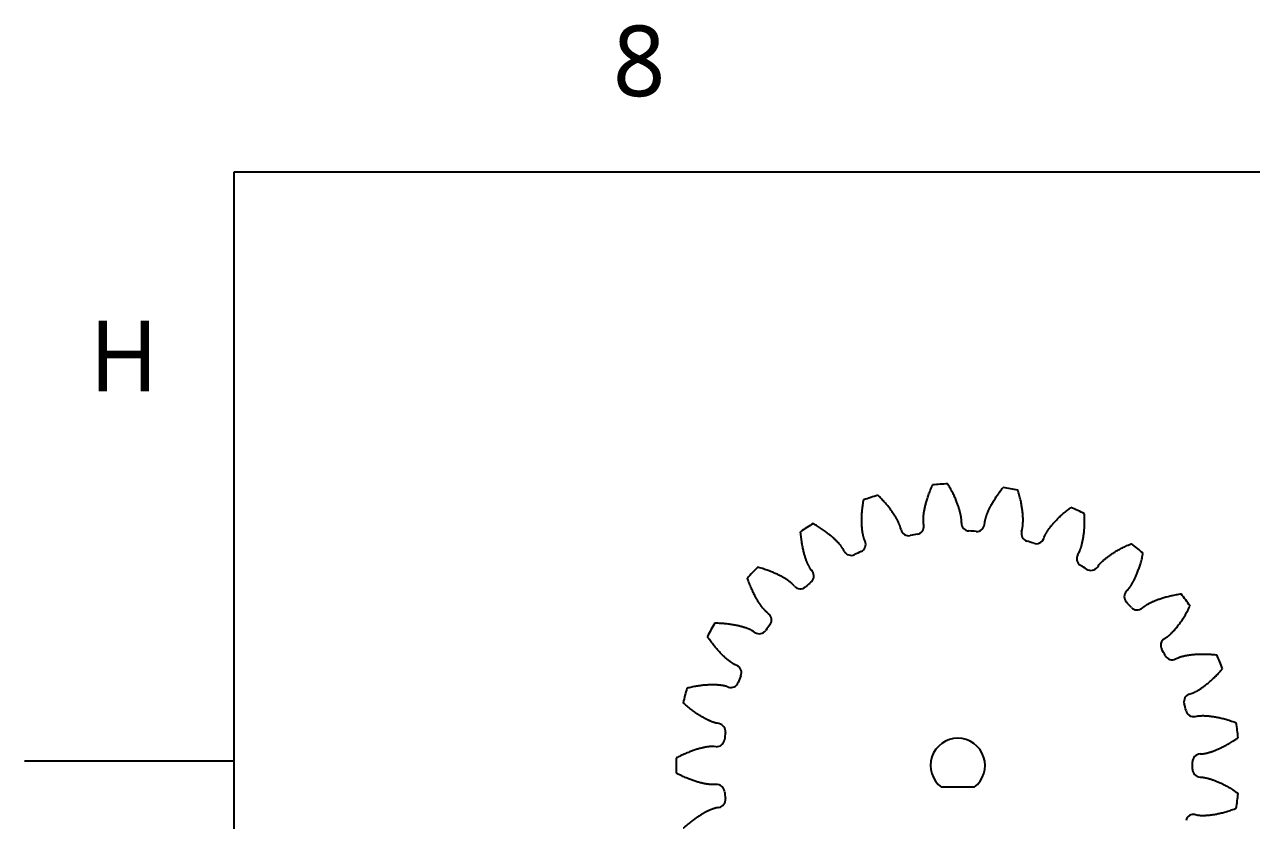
# Model space of a CAD drawing. Extents: x 0.1 to 34, y 0 to 22.
# Drawn here: x 0.075 to 4.242, y 19.048 to 21.75 of the extents above; entities that cross this region are included whole.
import ezdxf

# ---------------------------------------------------------------- set-up
doc = ezdxf.new("R2010")
doc.units = 0
doc.header["$LTSCALE"] = 0.5
doc.header["$MEASUREMENT"] = 0
for name, color, linetype in [('BORDER_FRAME', 7, 'CONTINUOUS'), ('BORDER_ZONES', 7, 'CONTINUOUS'), ('VISIBLE', 7, 'CONTINUOUS')]:
    doc.layers.add(name, color=color, linetype=linetype)
doc.styles.add('ONSHAPE-STANDARD', font='NotoSans-Regular.ttf')

msp = doc.modelspace()

# ---------------------------------------------------------------- linework, layer by layer
at = {"layer": 'BORDER_FRAME'}
for p, q in [((0.7875, 0.75), (0.7875, 21.25)), ((0.7875, 21.25), (33.2875, 21.25))]:
    msp.add_line(p, q, dxfattribs=at)
at = {"layer": 'BORDER_ZONES'}
msp.add_line((0.7875, 19.25), (0.075, 19.25), dxfattribs=at)
at = {"layer": 'VISIBLE'}
msp.add_line((3.3002, 19.1607), (3.1892, 19.1607), dxfattribs=at)
for centre, radius, start, end in [((3.2447, 19.2347), 0.9567, 92.0729, 95.1271), ((3.2447, 19.2347), 0.9567, 77.6729, 80.7271), ((3.2447, 19.2347), 0.9567, 106.4729, 109.5271), ((3.2447, 19.2347), 0.9567, 63.2729, 66.3271), ((3.2447, 19.2347), 0.9567, 120.8729, 123.9271), ((3.1027, 20.0465), 0.0268, 279.922, 8.0461), ((3.2838, 20.0579), 0.0268, 179.1539, 267.278), ((3.309, 20.0563), 0.0268, 265.522, 353.6461), ((3.0779, 20.0417), 0.0268, 193.5539, 281.678), ((3.2447, 19.2347), 0.7972, 99.922, 101.678), ((3.2447, 19.2347), 0.7972, 85.522, 87.278), ((3.4873, 20.0223), 0.0268, 164.7539, 252.878), ((3.5113, 20.0145), 0.0268, 251.122, 339.2461), ((2.8824, 19.9749), 0.0268, 207.9539, 296.078), ((3.2447, 19.2347), 0.7972, 114.322, 116.078), ((2.9053, 19.9856), 0.0268, 294.322, 22.4461), ((3.2447, 19.2347), 0.7972, 71.122, 72.878), ((3.2447, 19.2347), 0.9567, 48.8729, 51.9271), ((3.6755, 19.9372), 0.0268, 150.3539, 238.478), ((3.2447, 19.2347), 0.9567, 135.2729, 138.3271), ((2.7292, 19.8776), 0.0268, 308.722, 36.8461), ((3.2447, 19.2347), 0.7972, 56.722, 58.478), ((3.6969, 19.9237), 0.0268, 236.722, 324.8461), ((2.7097, 19.8615), 0.0268, 222.3539, 310.478), ((3.2447, 19.2347), 0.7972, 128.722, 130.478), ((3.8367, 19.808), 0.0268, 135.9539, 224.078), ((3.2447, 19.2347), 0.9567, 34.4729, 37.5271), ((3.2447, 19.2347), 0.7972, 42.322, 44.078), ((3.854, 19.7896), 0.0268, 222.322, 310.4461), ((3.2447, 19.2347), 0.9567, 149.6729, 152.7271), ((3.2447, 19.2347), 0.7972, 143.122, 144.878), ((2.5855, 19.7292), 0.0268, 323.122, 51.2461), ((2.5706, 19.7088), 0.0268, 236.7539, 324.878), ((3.9607, 19.6427), 0.0268, 121.5539, 209.678), ((3.2447, 19.2347), 0.7972, 27.922, 29.678), ((3.9728, 19.6206), 0.0268, 207.922, 296.0461), ((3.2447, 19.2347), 0.9567, 20.0729, 23.1271), ((2.4832, 19.5498), 0.0268, 337.522, 65.6461), ((2.4739, 19.5263), 0.0268, 251.1539, 339.278), ((3.2447, 19.2347), 0.7972, 157.522, 159.278), ((3.2447, 19.2347), 0.9567, 164.0729, 167.1271), ((4.0396, 19.4518), 0.0268, 107.1539, 195.278), ((3.2447, 19.2347), 0.7972, 13.522, 15.278), ((4.0459, 19.4274), 0.0268, 193.522, 281.6461), ((3.2447, 19.2347), 0.9567, 5.6729, 8.7271), ((2.4288, 19.3505), 0.0268, 351.922, 80.0461), ((3.2447, 19.2347), 0.7972, 171.922, 173.678), ((2.4256, 19.3254), 0.0268, 265.5539, 353.678), ((3.2447, 19.2347), 0.0925, 306.8699, 233.1301), ((3.2447, 19.2347), 0.9567, 178.4729, 181.5271), ((4.0687, 19.2473), 0.0268, 92.7539, 180.878), ((3.2447, 19.2347), 0.7972, 359.122, 0.878), ((4.0687, 19.2221), 0.0268, 179.122, 267.2461), ((2.4256, 19.1439), 0.0268, 6.322, 94.4461), ((3.2447, 19.2347), 0.7972, 186.322, 188.078), ((3.2447, 19.2347), 0.9567, 351.2729, 354.3271), ((2.4288, 19.1189), 0.0268, 279.9539, 8.078), ((4.0459, 19.042), 0.0268, 78.3539, 166.478)]:
    msp.add_arc(centre, radius, start, end, dxfattribs=at)
for points in [[(3.1293, 20.0502), (3.1286, 20.0549), (3.128, 20.0591), (3.128, 20.0595), (3.1279, 20.0604), (3.1278, 20.0616), (3.1277, 20.0631), (3.1277, 20.0649), (3.1277, 20.0671), (3.1277, 20.0696), (3.1278, 20.0724), (3.1279, 20.0755), (3.1282, 20.079), (3.1285, 20.0828), (3.129, 20.087), (3.1295, 20.0914), (3.1303, 20.0962), (3.1311, 20.1013), (3.1322, 20.1067), (3.1334, 20.1124), (3.1348, 20.1184), (3.1364, 20.1247), (3.1382, 20.1313), (3.1402, 20.1381), (3.1425, 20.1453), (3.1451, 20.1527), (3.1479, 20.1603), (3.1509, 20.1683), (3.1543, 20.1764), (3.1571, 20.1829), (3.1588, 20.1866), (3.1592, 20.1876)], [(3.257, 20.0583), (3.257, 20.0629), (3.2571, 20.0672), (3.2571, 20.0676), (3.2571, 20.0686), (3.257, 20.0697), (3.2569, 20.0712), (3.2567, 20.073), (3.2565, 20.0752), (3.2561, 20.0776), (3.2557, 20.0804), (3.2551, 20.0836), (3.2544, 20.087), (3.2536, 20.0907), (3.2527, 20.0948), (3.2515, 20.0991), (3.2502, 20.1038), (3.2487, 20.1087), (3.247, 20.1139), (3.2451, 20.1194), (3.243, 20.1252), (3.2406, 20.1312), (3.2379, 20.1375), (3.2351, 20.1441), (3.2319, 20.1509), (3.2285, 20.1579), (3.2247, 20.1652), (3.2207, 20.1726), (3.2163, 20.1803), (3.2128, 20.1864), (3.2106, 20.1899), (3.2101, 20.1908)], [(3.3357, 20.0533), (3.3362, 20.058), (3.3367, 20.0622), (3.3368, 20.0626), (3.3369, 20.0635), (3.3371, 20.0646), (3.3374, 20.0661), (3.3378, 20.0679), (3.3383, 20.07), (3.339, 20.0724), (3.3398, 20.0751), (3.3407, 20.0782), (3.3418, 20.0815), (3.3431, 20.0851), (3.3446, 20.089), (3.3462, 20.0932), (3.3481, 20.0976), (3.3502, 20.1023), (3.3526, 20.1073), (3.3552, 20.1125), (3.358, 20.118), (3.3611, 20.1237), (3.3645, 20.1296), (3.3682, 20.1357), (3.3722, 20.1421), (3.3765, 20.1486), (3.3811, 20.1553), (3.386, 20.1622), (3.3913, 20.1693), (3.3956, 20.1749), (3.3982, 20.1781), (3.3988, 20.1789)], [(3.4614, 20.0293), (3.4626, 20.0338), (3.4637, 20.038), (3.4638, 20.0384), (3.464, 20.0393), (3.4643, 20.0404), (3.4645, 20.0419), (3.4648, 20.0437), (3.4651, 20.0458), (3.4654, 20.0483), (3.4657, 20.0511), (3.4659, 20.0543), (3.4661, 20.0578), (3.4662, 20.0616), (3.4663, 20.0658), (3.4663, 20.0703), (3.4662, 20.0751), (3.4659, 20.0802), (3.4656, 20.0857), (3.4651, 20.0915), (3.4645, 20.0977), (3.4637, 20.1041), (3.4627, 20.1109), (3.4615, 20.1179), (3.4602, 20.1253), (3.4586, 20.1329), (3.4568, 20.1409), (3.4547, 20.1491), (3.4524, 20.1577), (3.4504, 20.1644), (3.4492, 20.1684), (3.4489, 20.1693)], [(2.9301, 19.9959), (2.9283, 20.0002), (2.9267, 20.0042), (2.9265, 20.0046), (2.9262, 20.0055), (2.9259, 20.0065), (2.9254, 20.008), (2.9249, 20.0097), (2.9243, 20.0118), (2.9237, 20.0142), (2.9231, 20.017), (2.9225, 20.0201), (2.9219, 20.0235), (2.9212, 20.0273), (2.9206, 20.0314), (2.9201, 20.0359), (2.9196, 20.0407), (2.9192, 20.0458), (2.9188, 20.0513), (2.9186, 20.0571), (2.9185, 20.0633), (2.9185, 20.0698), (2.9186, 20.0766), (2.9188, 20.0838), (2.9193, 20.0913), (2.9199, 20.0991), (2.9207, 20.1072), (2.9217, 20.1156), (2.9229, 20.1244), (2.924, 20.1313), (2.9247, 20.1354), (2.9249, 20.1364)], [(3.0518, 20.0354), (3.0507, 20.04), (3.0497, 20.0441), (3.0495, 20.0445), (3.0493, 20.0454), (3.0489, 20.0465), (3.0485, 20.0479), (3.0478, 20.0497), (3.0471, 20.0517), (3.0461, 20.054), (3.045, 20.0566), (3.0437, 20.0595), (3.0422, 20.0626), (3.0405, 20.0661), (3.0385, 20.0697), (3.0363, 20.0737), (3.0339, 20.0778), (3.0312, 20.0822), (3.0283, 20.0869), (3.0251, 20.0917), (3.0215, 20.0968), (3.0177, 20.1021), (3.0136, 20.1075), (3.0092, 20.1131), (3.0045, 20.1189), (2.9994, 20.1249), (2.994, 20.131), (2.9882, 20.1372), (2.9821, 20.1436), (2.9771, 20.1486), (2.9741, 20.1514), (2.9734, 20.1521)], [(3.5364, 20.0049), (3.5381, 20.0093), (3.5396, 20.0133), (3.5398, 20.0137), (3.5401, 20.0146), (3.5406, 20.0156), (3.5413, 20.0169), (3.5421, 20.0186), (3.5431, 20.0205), (3.5444, 20.0227), (3.5458, 20.0251), (3.5475, 20.0278), (3.5493, 20.0307), (3.5515, 20.0339), (3.5539, 20.0373), (3.5565, 20.0409), (3.5595, 20.0448), (3.5627, 20.0488), (3.5662, 20.053), (3.57, 20.0575), (3.5741, 20.062), (3.5785, 20.0668), (3.5833, 20.0717), (3.5884, 20.0767), (3.5938, 20.0819), (3.5996, 20.0871), (3.6058, 20.0925), (3.6123, 20.098), (3.6191, 20.1035), (3.6247, 20.1078), (3.628, 20.1103), (3.6288, 20.1109)], [(3.6522, 19.9505), (3.6545, 19.9545), (3.6566, 19.9582), (3.6568, 19.9586), (3.6572, 19.9595), (3.6577, 19.9605), (3.6584, 19.9619), (3.6591, 19.9635), (3.6599, 19.9655), (3.6608, 19.9679), (3.6618, 19.9705), (3.6628, 19.9735), (3.6638, 19.9769), (3.6649, 19.9805), (3.666, 19.9845), (3.6671, 19.9889), (3.6682, 19.9936), (3.6693, 19.9987), (3.6703, 20.004), (3.6713, 20.0098), (3.6722, 20.0159), (3.673, 20.0223), (3.6737, 20.0291), (3.6744, 20.0362), (3.6749, 20.0437), (3.6752, 20.0515), (3.6755, 20.0597), (3.6755, 20.0682), (3.6754, 20.077), (3.6752, 20.084), (3.675, 20.0882), (3.6749, 20.0892)], [(2.8587, 19.9623), (2.8565, 19.9664), (2.8545, 19.9702), (2.8543, 19.9706), (2.8538, 19.9714), (2.8532, 19.9723), (2.8524, 19.9736), (2.8514, 19.9751), (2.8501, 19.9769), (2.8486, 19.9789), (2.8469, 19.9811), (2.8449, 19.9836), (2.8426, 19.9863), (2.8401, 19.9891), (2.8373, 19.9922), (2.8342, 19.9955), (2.8309, 19.9989), (2.8272, 20.0025), (2.8232, 20.0063), (2.8188, 20.0102), (2.8142, 20.0142), (2.8092, 20.0184), (2.8038, 20.0226), (2.7981, 20.027), (2.7921, 20.0314), (2.7857, 20.0359), (2.7789, 20.0405), (2.7718, 20.0451), (2.7643, 20.0497), (2.7582, 20.0533), (2.7547, 20.0553), (2.7538, 20.0558)], [(2.7507, 19.8937), (2.7478, 19.8975), (2.7453, 19.9009), (2.7451, 19.9013), (2.7445, 19.902), (2.7439, 19.903), (2.7431, 19.9043), (2.7422, 19.9058), (2.7411, 19.9077), (2.74, 19.9099), (2.7387, 19.9124), (2.7373, 19.9153), (2.7358, 19.9185), (2.7343, 19.922), (2.7327, 19.9258), (2.731, 19.93), (2.7294, 19.9345), (2.7277, 19.9394), (2.726, 19.9446), (2.7243, 19.9502), (2.7226, 19.9561), (2.721, 19.9624), (2.7194, 19.9691), (2.7179, 19.9761), (2.7165, 19.9834), (2.7151, 19.9911), (2.7139, 19.9992), (2.7128, 20.0076), (2.7118, 20.0164), (2.7111, 20.0234), (2.7108, 20.0275), (2.7107, 20.0285)], [(3.7188, 19.9082), (3.7215, 19.912), (3.724, 19.9155), (3.7242, 19.9158), (3.7248, 19.9166), (3.7255, 19.9175), (3.7265, 19.9186), (3.7277, 19.92), (3.7292, 19.9216), (3.7309, 19.9234), (3.7329, 19.9254), (3.7352, 19.9276), (3.7377, 19.93), (3.7406, 19.9325), (3.7438, 19.9352), (3.7472, 19.9381), (3.751, 19.941), (3.7551, 19.9442), (3.7596, 19.9474), (3.7644, 19.9507), (3.7695, 19.9541), (3.775, 19.9576), (3.7808, 19.9612), (3.787, 19.9648), (3.7935, 19.9684), (3.8005, 19.9721), (3.8077, 19.9757), (3.8154, 19.9794), (3.8234, 19.9831), (3.8299, 19.9859), (3.8337, 19.9874), (3.8346, 19.9878)], [(3.8174, 19.8266), (3.8207, 19.83), (3.8236, 19.8331), (3.8239, 19.8334), (3.8245, 19.8341), (3.8252, 19.835), (3.8262, 19.8361), (3.8273, 19.8376), (3.8286, 19.8393), (3.8301, 19.8413), (3.8316, 19.8437), (3.8334, 19.8463), (3.8352, 19.8493), (3.8372, 19.8526), (3.8393, 19.8562), (3.8414, 19.8601), (3.8436, 19.8644), (3.8459, 19.8691), (3.8483, 19.874), (3.8506, 19.8794), (3.853, 19.885), (3.8554, 19.8911), (3.8578, 19.8975), (3.8602, 19.9042), (3.8625, 19.9113), (3.8649, 19.9188), (3.8671, 19.9266), (3.8693, 19.9348), (3.8714, 19.9434), (3.8729, 19.9503), (3.8737, 19.9543), (3.8739, 19.9553)], [(2.6899, 19.8435), (2.6867, 19.8469), (2.6838, 19.8501), (2.6835, 19.8504), (2.6829, 19.851), (2.6821, 19.8518), (2.6809, 19.8528), (2.6796, 19.854), (2.6779, 19.8554), (2.676, 19.857), (2.6737, 19.8587), (2.6712, 19.8606), (2.6684, 19.8627), (2.6652, 19.8648), (2.6617, 19.8671), (2.6579, 19.8695), (2.6538, 19.872), (2.6493, 19.8746), (2.6445, 19.8772), (2.6393, 19.8799), (2.6338, 19.8827), (2.628, 19.8854), (2.6217, 19.8882), (2.6151, 19.891), (2.6082, 19.8938), (2.6009, 19.8966), (2.5932, 19.8993), (2.5851, 19.902), (2.5767, 19.9046), (2.5699, 19.9066), (2.566, 19.9077), (2.565, 19.9079)], [(2.6023, 19.7502), (2.5986, 19.7531), (2.5953, 19.7558), (2.595, 19.7561), (2.5943, 19.7567), (2.5935, 19.7575), (2.5924, 19.7585), (2.5911, 19.7598), (2.5896, 19.7614), (2.5879, 19.7632), (2.586, 19.7653), (2.584, 19.7677), (2.5818, 19.7704), (2.5794, 19.7734), (2.5769, 19.7768), (2.5743, 19.7804), (2.5715, 19.7844), (2.5687, 19.7887), (2.5657, 19.7933), (2.5627, 19.7983), (2.5596, 19.8037), (2.5565, 19.8093), (2.5533, 19.8154), (2.5501, 19.8218), (2.5469, 19.8285), (2.5437, 19.8357), (2.5404, 19.8432), (2.5373, 19.851), (2.5341, 19.8593), (2.5317, 19.8659), (2.5304, 19.8698), (2.5301, 19.8708)], [(3.8714, 19.7691), (3.875, 19.7722), (3.8782, 19.7749), (3.8786, 19.7752), (3.8793, 19.7758), (3.8802, 19.7764), (3.8814, 19.7773), (3.883, 19.7783), (3.8848, 19.7795), (3.8869, 19.7808), (3.8893, 19.7823), (3.8921, 19.7838), (3.8951, 19.7855), (3.8986, 19.7872), (3.9023, 19.7891), (3.9064, 19.791), (3.9108, 19.7929), (3.9155, 19.7949), (3.9207, 19.7969), (3.9261, 19.799), (3.9319, 19.801), (3.9381, 19.803), (3.9446, 19.805), (3.9515, 19.807), (3.9588, 19.8089), (3.9664, 19.8107), (3.9743, 19.8124), (3.9827, 19.8141), (3.9914, 19.8156), (3.9983, 19.8167), (4.0024, 19.8173), (4.0034, 19.8175)], [(3.9466, 19.6656), (3.9506, 19.6681), (3.9542, 19.6703), (3.9546, 19.6705), (3.9554, 19.6711), (3.9563, 19.6717), (3.9575, 19.6726), (3.9589, 19.6737), (3.9606, 19.6751), (3.9625, 19.6767), (3.9647, 19.6786), (3.967, 19.6807), (3.9695, 19.6831), (3.9722, 19.6858), (3.9751, 19.6888), (3.9782, 19.6921), (3.9814, 19.6957), (3.9848, 19.6996), (3.9883, 19.7038), (3.9919, 19.7084), (3.9956, 19.7133), (3.9995, 19.7186), (4.0034, 19.7242), (4.0074, 19.7301), (4.0114, 19.7364), (4.0155, 19.7431), (4.0196, 19.7501), (4.0238, 19.7575), (4.0279, 19.7653), (4.0311, 19.7716), (4.0329, 19.7753), (4.0334, 19.7762)], [(2.5559, 19.6864), (2.552, 19.6889), (2.5484, 19.6913), (2.5481, 19.6915), (2.5472, 19.6919), (2.5463, 19.6925), (2.5449, 19.6932), (2.5433, 19.694), (2.5414, 19.695), (2.5391, 19.696), (2.5365, 19.6972), (2.5336, 19.6984), (2.5303, 19.6996), (2.5267, 19.7009), (2.5228, 19.7023), (2.5185, 19.7037), (2.5139, 19.705), (2.5089, 19.7064), (2.5036, 19.7078), (2.4979, 19.7091), (2.4919, 19.7104), (2.4855, 19.7116), (2.4788, 19.7128), (2.4717, 19.7139), (2.4643, 19.7148), (2.4565, 19.7157), (2.4484, 19.7164), (2.4399, 19.717), (2.4311, 19.7175), (2.424, 19.7177), (2.4199, 19.7178), (2.4189, 19.7178)], [(2.4943, 19.5742), (2.49, 19.5762), (2.4861, 19.5779), (2.4857, 19.5781), (2.4849, 19.5785), (2.4839, 19.5791), (2.4826, 19.5798), (2.481, 19.5808), (2.4792, 19.5819), (2.4771, 19.5833), (2.4747, 19.5848), (2.4722, 19.5867), (2.4694, 19.5887), (2.4663, 19.5911), (2.4631, 19.5937), (2.4596, 19.5966), (2.456, 19.5997), (2.4521, 19.6032), (2.4481, 19.6069), (2.444, 19.611), (2.4397, 19.6154), (2.4352, 19.6201), (2.4306, 19.6252), (2.4259, 19.6306), (2.4211, 19.6364), (2.4162, 19.6425), (2.4112, 19.6489), (2.4062, 19.6558), (2.4011, 19.663), (2.3971, 19.6688), (2.3949, 19.6722), (2.3943, 19.6731)], [(3.9846, 19.5965), (3.9888, 19.5985), (3.9927, 19.6004), (3.9931, 19.6006), (3.9939, 19.6009), (3.995, 19.6014), (3.9964, 19.6019), (3.9981, 19.6025), (4.0001, 19.6032), (4.0025, 19.6039), (4.0052, 19.6047), (4.0083, 19.6056), (4.0117, 19.6064), (4.0154, 19.6073), (4.0195, 19.6081), (4.0239, 19.6089), (4.0287, 19.6097), (4.0338, 19.6105), (4.0392, 19.6112), (4.045, 19.6118), (4.0512, 19.6123), (4.0577, 19.6127), (4.0645, 19.613), (4.0716, 19.6132), (4.0791, 19.6132), (4.0869, 19.6131), (4.0951, 19.6128), (4.1036, 19.6124), (4.1124, 19.6117), (4.1194, 19.611), (4.1235, 19.6106), (4.1245, 19.6105)], [(4.0317, 19.4775), (4.0362, 19.4789), (4.0403, 19.4801), (4.0407, 19.4803), (4.0416, 19.4806), (4.0426, 19.481), (4.044, 19.4816), (4.0457, 19.4823), (4.0477, 19.4832), (4.0499, 19.4843), (4.0524, 19.4856), (4.0552, 19.4871), (4.0583, 19.4888), (4.0616, 19.4907), (4.0651, 19.4929), (4.0689, 19.4953), (4.0729, 19.498), (4.0772, 19.5009), (4.0816, 19.5042), (4.0862, 19.5077), (4.0911, 19.5115), (4.0961, 19.5156), (4.1013, 19.5201), (4.1066, 19.5249), (4.1121, 19.53), (4.1177, 19.5354), (4.1235, 19.5412), (4.1293, 19.5473), (4.1353, 19.5539), (4.1399, 19.5591), (4.1426, 19.5623), (4.1433, 19.563)], [(2.4652, 19.5009), (2.4608, 19.5024), (2.4568, 19.5038), (2.4564, 19.5039), (2.4554, 19.5041), (2.4544, 19.5044), (2.4529, 19.5048), (2.4511, 19.5052), (2.449, 19.5056), (2.4465, 19.5061), (2.4437, 19.5065), (2.4406, 19.5069), (2.4371, 19.5074), (2.4333, 19.5077), (2.4292, 19.5081), (2.4247, 19.5083), (2.4199, 19.5085), (2.4147, 19.5086), (2.4092, 19.5086), (2.4034, 19.5085), (2.3972, 19.5082), (2.3907, 19.5078), (2.3839, 19.5073), (2.3768, 19.5066), (2.3694, 19.5057), (2.3616, 19.5046), (2.3536, 19.5033), (2.3452, 19.5017), (2.3366, 19.5), (2.3297, 19.4984), (2.3257, 19.4975), (2.3247, 19.4972)], [(2.4334, 19.3769), (2.4288, 19.3778), (2.4246, 19.3785), (2.4242, 19.3786), (2.4233, 19.3788), (2.4222, 19.3791), (2.4207, 19.3795), (2.419, 19.38), (2.4169, 19.3806), (2.4145, 19.3814), (2.4119, 19.3824), (2.4089, 19.3835), (2.4057, 19.3848), (2.4021, 19.3863), (2.3983, 19.388), (2.3943, 19.3899), (2.39, 19.3921), (2.3854, 19.3945), (2.3806, 19.3972), (2.3755, 19.4001), (2.3703, 19.4033), (2.3648, 19.4067), (2.3591, 19.4105), (2.3532, 19.4145), (2.3471, 19.4189), (2.3408, 19.4236), (2.3344, 19.4286), (2.3278, 19.434), (2.3211, 19.4397), (2.3158, 19.4444), (2.3128, 19.4471), (2.312, 19.4478)], [(4.0513, 19.4011), (4.0559, 19.402), (4.0601, 19.4029), (4.0605, 19.4029), (4.0615, 19.4031), (4.0626, 19.4032), (4.0641, 19.4034), (4.0659, 19.4036), (4.0681, 19.4037), (4.0706, 19.4039), (4.0734, 19.404), (4.0765, 19.404), (4.08, 19.404), (4.0839, 19.4039), (4.088, 19.4037), (4.0925, 19.4034), (4.0973, 19.403), (4.1025, 19.4024), (4.1079, 19.4017), (4.1137, 19.4009), (4.1197, 19.3999), (4.1261, 19.3987), (4.1328, 19.3973), (4.1398, 19.3957), (4.147, 19.3938), (4.1546, 19.3918), (4.1624, 19.3895), (4.1705, 19.3869), (4.1789, 19.3841), (4.1855, 19.3817), (4.1893, 19.3802), (4.1903, 19.3799)], [(2.4235, 19.2987), (2.4188, 19.299), (2.4146, 19.2994), (2.4142, 19.2994), (2.4132, 19.2994), (2.4121, 19.2994), (2.4106, 19.2994), (2.4088, 19.2993), (2.4066, 19.2992), (2.4041, 19.299), (2.4013, 19.2988), (2.3982, 19.2984), (2.3947, 19.298), (2.3909, 19.2974), (2.3868, 19.2967), (2.3824, 19.2958), (2.3777, 19.2948), (2.3727, 19.2936), (2.3673, 19.2922), (2.3617, 19.2907), (2.3558, 19.2889), (2.3496, 19.2869), (2.3432, 19.2847), (2.3365, 19.2822), (2.3295, 19.2795), (2.3223, 19.2765), (2.3148, 19.2732), (2.3071, 19.2697), (2.2991, 19.2658), (2.2929, 19.2626), (2.2892, 19.2607), (2.2883, 19.2602)], [(4.0674, 19.2741), (4.0721, 19.2744), (4.0763, 19.2746), (4.0767, 19.2746), (4.0777, 19.2747), (4.0788, 19.2748), (4.0803, 19.275), (4.0821, 19.2753), (4.0842, 19.2757), (4.0867, 19.2762), (4.0894, 19.2768), (4.0925, 19.2776), (4.0959, 19.2785), (4.0996, 19.2795), (4.1036, 19.2807), (4.1078, 19.2821), (4.1124, 19.2837), (4.1172, 19.2855), (4.1223, 19.2876), (4.1277, 19.2898), (4.1333, 19.2923), (4.1392, 19.2951), (4.1453, 19.2981), (4.1517, 19.3014), (4.1583, 19.305), (4.1651, 19.3088), (4.1721, 19.313), (4.1793, 19.3175), (4.1867, 19.3223), (4.1925, 19.3263), (4.1959, 19.3287), (4.1967, 19.3293)], [(2.4235, 19.1707), (2.4188, 19.1704), (2.4146, 19.17), (2.4142, 19.17), (2.4132, 19.17), (2.4121, 19.17), (2.4106, 19.17), (2.4088, 19.1701), (2.4066, 19.1702), (2.4041, 19.1704), (2.4013, 19.1706), (2.3982, 19.171), (2.3947, 19.1714), (2.3909, 19.172), (2.3868, 19.1727), (2.3824, 19.1736), (2.3777, 19.1746), (2.3727, 19.1758), (2.3673, 19.1772), (2.3617, 19.1787), (2.3558, 19.1805), (2.3496, 19.1825), (2.3432, 19.1847), (2.3365, 19.1872), (2.3295, 19.1899), (2.3223, 19.1929), (2.3148, 19.1962), (2.3071, 19.1997), (2.2991, 19.2036), (2.2929, 19.2068), (2.2892, 19.2087), (2.2883, 19.2092)], [(4.0674, 19.1953), (4.0721, 19.195), (4.0763, 19.1948), (4.0767, 19.1948), (4.0777, 19.1947), (4.0788, 19.1945), (4.0803, 19.1943), (4.0821, 19.1941), (4.0842, 19.1937), (4.0867, 19.1932), (4.0894, 19.1926), (4.0925, 19.1918), (4.0959, 19.1909), (4.0996, 19.1899), (4.1036, 19.1887), (4.1078, 19.1873), (4.1124, 19.1857), (4.1172, 19.1838), (4.1223, 19.1818), (4.1277, 19.1796), (4.1333, 19.1771), (4.1392, 19.1743), (4.1453, 19.1713), (4.1517, 19.168), (4.1583, 19.1644), (4.1651, 19.1605), (4.1721, 19.1564), (4.1793, 19.1519), (4.1867, 19.147), (4.1925, 19.1431), (4.1959, 19.1407), (4.1967, 19.1401)], [(2.4334, 19.0925), (2.4288, 19.0916), (2.4246, 19.0909), (2.4242, 19.0908), (2.4233, 19.0906), (2.4222, 19.0903), (2.4207, 19.0899), (2.419, 19.0894), (2.4169, 19.0888), (2.4145, 19.088), (2.4119, 19.087), (2.4089, 19.0859), (2.4057, 19.0846), (2.4021, 19.0831), (2.3983, 19.0814), (2.3943, 19.0794), (2.39, 19.0773), (2.3854, 19.0749), (2.3806, 19.0722), (2.3755, 19.0693), (2.3703, 19.0661), (2.3648, 19.0627), (2.3591, 19.0589), (2.3532, 19.0548), (2.3471, 19.0505), (2.3408, 19.0458), (2.3344, 19.0407), (2.3278, 19.0354), (2.3211, 19.0297), (2.3158, 19.025), (2.3128, 19.0222), (2.312, 19.0216)], [(4.0513, 19.0683), (4.0559, 19.0674), (4.0601, 19.0665), (4.0605, 19.0664), (4.0615, 19.0663), (4.0626, 19.0661), (4.0641, 19.066), (4.0659, 19.0658), (4.0681, 19.0656), (4.0706, 19.0655), (4.0734, 19.0654), (4.0765, 19.0654), (4.08, 19.0654), (4.0839, 19.0655), (4.088, 19.0657), (4.0925, 19.066), (4.0973, 19.0664), (4.1025, 19.067), (4.1079, 19.0677), (4.1137, 19.0685), (4.1197, 19.0695), (4.1261, 19.0707), (4.1328, 19.0721), (4.1398, 19.0737), (4.147, 19.0756), (4.1546, 19.0776), (4.1624, 19.0799), (4.1705, 19.0825), (4.1789, 19.0853), (4.1855, 19.0877), (4.1893, 19.0892), (4.1903, 19.0895)]]:
    msp.add_open_spline(points, degree=3, knots=[0.0536912, 0.0536912, 0.0536912, 0.0536912, 0.0905436, 0.1013093, 0.1152077, 0.1316526, 0.1502993, 0.1709141, 0.1933246, 0.2173975, 0.2430249, 0.270118, 0.2986014, 0.3284102, 0.3594881, 0.3917852, 0.4252571, 0.459864, 0.4955697, 0.5323416, 0.5701494, 0.6089657, 0.6487648, 0.6895231, 0.7312184, 0.7738303, 0.8173393, 0.8617274, 0.9069775, 0.9530734, 0.9682173, 0.9682173, 0.9682173, 0.9682173], dxfattribs=at)

# ---------------------------------------------------------------- texts
at = {"layer": 'BORDER_ZONES', "char_height": 0.24, "attachment_point": 5, "style": 'ONSHAPE-STANDARD'}
for s, insert in [('8', (2.1625, 21.625)), ('H', (0.4125, 20.625))]:
    msp.add_mtext(s, dxfattribs=dict(at, insert=insert))

doc.saveas('drawing.dxf')
